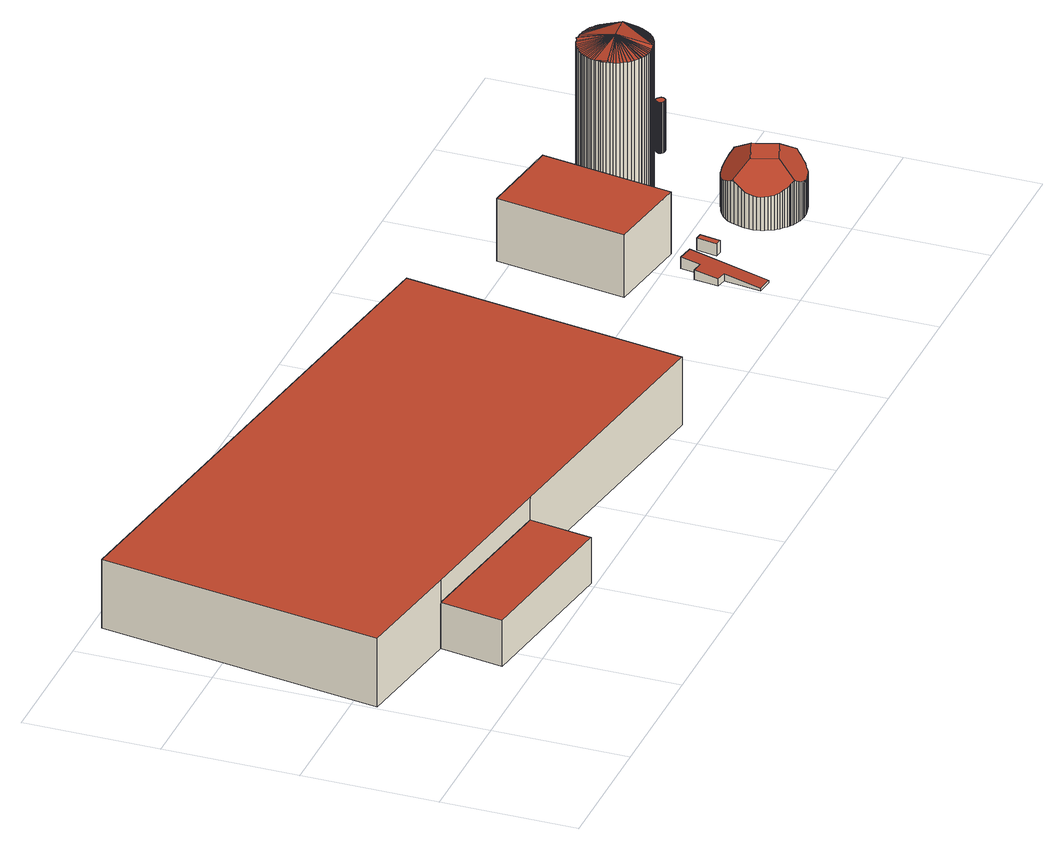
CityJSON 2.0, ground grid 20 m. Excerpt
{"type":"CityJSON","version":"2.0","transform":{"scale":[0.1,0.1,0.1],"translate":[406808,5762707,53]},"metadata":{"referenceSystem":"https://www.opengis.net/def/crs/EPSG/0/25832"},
"CityObjects":{
"building1":{"type":"Building","attributes":{"Gemeindeschluessel":"05515000","Geometrietyp2DReferenz":"3000","function":"31001_2600"},"address":[{"country":"Germany","locality":"Münster","thoroughfareNumber":"52","thoroughfareName":"Zum Heidehof"}],"children":["building1-1","building1-2"]},
"building1-1":{"type":"BuildingPart","attributes":{"roofType":"1000","measuredHeight":7.2},"parents":["building1"],"geometry":[{"type":"Solid","lod":"2","boundaries":[[[[0,1,2,3]],[[4,5,1,0]],[[6,7,5,4]],[[4,0,3,6]],[[1,5,7,2]],[[7,6,3,2]]]],"semantics":{"surfaces":[{"type":"WallSurface"},{"type":"RoofSurface"},{"type":"GroundSurface"},{"type":"ClosureSurface"}],"values":[[0,0,0,1,2,3]]}}]},
"building1-2":{"type":"BuildingPart","attributes":{"roofType":"1000","measuredHeight":10.72},"parents":["building1"],"geometry":[{"type":"Solid","lod":"2","boundaries":[[[[8,9,10,11]],[[12,2,9,8]],[[3,2,12]],[[7,6,13]],[[14,15,7,13]],[[16,17,15,14]],[[11,10,17,16]],[[14,13,12,8,11,16]],[[9,2,7,15,17,10]],[[3,12,13,6]],[[7,2,3,6]]]],"semantics":{"surfaces":[{"type":"WallSurface"},{"type":"RoofSurface"},{"type":"GroundSurface"},{"type":"ClosureSurface"}],"values":[[0,0,0,0,0,0,0,1,2,0,3]]}}]},
"building2":{"type":"Building","attributes":{"Gemeindeschluessel":"05515000","Geometrietyp2DReferenz":"3000","function":"31001_2600","roofType":"2100","measuredHeight":1.75},"geometry":[{"type":"Solid","lod":"2","boundaries":[[[[18,19,20,21]],[[22,23,19,18]],[[24,25,23,22]],[[26,27,25,24]],[[28,29,27,26]],[[30,31,29,28]],[[32,33,31,30]],[[21,20,33,32]],[[30,28,26,24,22,18,21,32]],[[19,23,25,27,29,31,33,20]]]],"semantics":{"surfaces":[{"type":"WallSurface"},{"type":"RoofSurface"},{"type":"GroundSurface"}],"values":[[0,0,0,0,0,0,0,0,1,2]]}}]},
"building3":{"type":"Building","attributes":{"Gemeindeschluessel":"05515000","Geometrietyp2DReferenz":"3000","function":"31001_2600","roofType":"1000","measuredHeight":9.79},"geometry":[{"type":"Solid","lod":"2","boundaries":[[[[34,35,36,37]],[[38,39,35,34]],[[40,41,39,38]],[[37,36,41,40]],[[38,34,37,40]],[[35,39,41,36]]]],"semantics":{"surfaces":[{"type":"WallSurface"},{"type":"RoofSurface"},{"type":"GroundSurface"}],"values":[[0,0,0,0,1,2]]}}]},
"building4":{"type":"Building","attributes":{"Gemeindeschluessel":"05515000","Geometrietyp2DReferenz":"3000","function":"31001_2600","roofType":"1000","measuredHeight":1.92},"geometry":[{"type":"Solid","lod":"2","boundaries":[[[[42,43,44,45]],[[46,47,43,42]],[[48,49,47,46]],[[45,44,49,48]],[[46,42,45,48]],[[43,47,49,44]]]],"semantics":{"surfaces":[{"type":"WallSurface"},{"type":"RoofSurface"},{"type":"GroundSurface"}],"values":[[0,0,0,0,1,2]]}}]},
"building5":{"type":"Building","attributes":{"Gemeindeschluessel":"05515000","Geometrietyp2DReferenz":"3000","function":"51003_1201","roofType":"5000","measuredHeight":26.42},"geometry":[{"type":"Solid","lod":"2","boundaries":[[[[50,51,52,53]],[[54,55,51,50]],[[56,57,55,54]],[[58,59,57,56]],[[60,61,59,58]],[[62,63,61,60]],[[64,65,63,62]],[[66,67,65,64]],[[68,69,67,66]],[[70,71,69,68]],[[72,73,71,70]],[[74,75,73,72]],[[76,77,75,74]],[[78,79,77,76]],[[80,81,79,78]],[[82,83,81,80]],[[84,85,83,82]],[[86,87,85,84]],[[88,89,87,86]],[[90,91,89,88]],[[92,93,91,90]],[[94,95,93,92]],[[96,97,95,94]],[[98,99,97,96]],[[100,101,99,98]],[[102,103,101,100]],[[104,105,103,102]],[[106,107,105,104]],[[108,109,107,106]],[[110,111,109,108]],[[112,113,111,110]],[[114,115,113,112]],[[116,117,115,114]],[[118,119,117,116]],[[120,121,119,118]],[[122,123,121,120]],[[124,125,123,122]],[[126,127,125,124]],[[128,129,127,126]],[[130,131,129,128]],[[132,133,131,130]],[[134,135,133,132]],[[136,137,135,134]],[[138,139,137,136]],[[140,141,139,138]],[[142,143,141,140]],[[144,145,143,142]],[[146,147,145,144]],[[148,149,147,146]],[[150,151,149,148]],[[152,153,151,150]],[[154,155,153,152]],[[156,157,155,154]],[[158,159,157,156]],[[160,161,159,158]],[[162,163,161,160]],[[164,165,163,162]],[[166,167,165,164]],[[168,169,167,166]],[[170,171,169,168]],[[172,173,171,170]],[[174,175,173,172]],[[176,177,175,174]],[[178,179,177,176]],[[180,181,179,178]],[[182,183,181,180]],[[184,185,183,182]],[[186,187,185,184]],[[188,189,187,186]],[[190,191,189,188]],[[192,193,191,190]],[[194,195,193,192]],[[196,197,195,194]],[[198,199,197,196]],[[200,201,199,198]],[[202,203,201,200]],[[204,205,203,202]],[[206,207,205,204]],[[208,209,207,206]],[[210,211,209,208]],[[212,213,211,210]],[[214,215,213,212]],[[216,217,215,214]],[[218,219,217,216]],[[220,221,219,218]],[[53,52,221,220]],[[222,223,110]],[[222,110,108]],[[222,108,106]],[[222,106,104]],[[222,104,102]],[[222,102,100]],[[222,100,98]],[[222,98,96]],[[222,96,94]],[[222,94,92]],[[222,92,90]],[[222,90,88]],[[222,88,86]],[[222,86,84]],[[222,84,82]],[[222,82,80]],[[224,222,80]],[[224,80,78]],[[70,224,78]],[[70,78,76]],[[72,70,76]],[[76,74,72]],[[225,156,154]],[[225,154,152]],[[225,152,150]],[[225,150,148]],[[225,148,146]],[[225,146,144]],[[225,144,142]],[[225,142,140]],[[225,140,138]],[[225,138,136]],[[225,136,134]],[[225,134,132]],[[225,132,130]],[[225,130,128]],[[225,128,126]],[[225,126,124]],[[225,124,122]],[[225,122,120]],[[225,120,118]],[[225,118,116]],[[222,225,116]],[[222,116,114]],[[222,114,112]],[[112,223,222]],[[164,162,160]],[[164,160,158]],[[166,164,158]],[[166,158,225]],[[168,166,225]],[[170,168,225]],[[172,170,225]],[[174,172,225]],[[176,174,225]],[[178,176,225]],[[180,178,225]],[[182,180,225]],[[184,182,225]],[[186,184,225]],[[188,186,225]],[[190,188,225]],[[192,190,225]],[[194,192,225]],[[196,194,225]],[[198,196,225]],[[200,198,225]],[[202,200,225]],[[226,202,225]],[[225,222,226]],[[206,204,226]],[[208,206,226]],[[208,226,222]],[[210,208,222]],[[212,210,222]],[[214,212,222]],[[216,214,222]],[[218,216,222]],[[220,218,222]],[[53,220,222]],[[50,53,222]],[[54,50,222]],[[56,54,222]],[[58,56,222]],[[60,58,222]],[[62,60,222]],[[64,62,222]],[[66,64,222]],[[68,66,222]],[[222,224,68]],[[110,223,112]],[[156,225,158]],[[202,226,204]],[[68,224,70]],[[51,55,57,59,61,63,65,67,69,71,73,75,77,79,81,83,85,87,89,91,93,95,97,99,101,103,105,107,109,111,113,115,117,119,121,123,125,127,129,131,133,135,137,139,141,143,145,147,149,151,153,155,157,159,161,163,165,167,169,171,173,175,177,179,181,183,185,187,189,191,193,195,197,199,201,203,205,207,209,211,213,215,217,219,221,52]]]],"semantics":{"surfaces":[{"type":"WallSurface"},{"type":"RoofSurface"},{"type":"GroundSurface"}],"values":[[0,0,0,0,0,0,0,0,0,0,0,0,0,0,0,0,0,0,0,0,0,0,0,0,0,0,0,0,0,0,0,0,0,0,0,0,0,0,0,0,0,0,0,0,0,0,0,0,0,0,0,0,0,0,0,0,0,0,0,0,0,0,0,0,0,0,0,0,0,0,0,0,0,0,0,0,0,0,0,0,0,0,0,0,0,0,1,1,1,1,1,1,1,1,1,1,1,1,1,1,1,1,1,1,1,1,1,1,1,1,1,1,1,1,1,1,1,1,1,1,1,1,1,1,1,1,1,1,1,1,1,1,1,1,1,1,1,1,1,1,1,1,1,1,1,1,1,1,1,1,1,1,1,1,1,1,1,1,1,1,1,1,1,1,1,1,1,1,1,1,1,1,1,1,1,1,0,0,0,0,2]]}}]},
"building6":{"type":"Building","attributes":{"Gemeindeschluessel":"05515000","Geometrietyp2DReferenz":"3000","function":"51003_1201","roofType":"5000","measuredHeight":9.03},"geometry":[{"type":"Solid","lod":"2","boundaries":[[[[227,228,229,230]],[[231,232,228,227]],[[233,234,232,231]],[[235,236,234,233]],[[237,238,236,235]],[[239,240,238,237]],[[241,242,240,239]],[[243,244,242,241]],[[245,246,244,243]],[[247,248,246,245]],[[249,250,248,247]],[[251,252,250,249]],[[253,254,252,251]],[[255,256,254,253]],[[257,258,256,255]],[[259,260,258,257]],[[261,262,260,259]],[[263,264,262,261]],[[265,266,264,263]],[[267,268,266,265]],[[269,270,268,267]],[[271,272,270,269]],[[273,274,272,271]],[[275,276,274,273]],[[277,278,276,275]],[[279,280,278,277]],[[281,282,280,279]],[[283,284,282,281]],[[285,286,284,283]],[[287,288,286,285]],[[289,290,288,287]],[[291,292,290,289]],[[293,294,292,291]],[[295,296,294,293]],[[297,298,296,295]],[[299,300,298,297]],[[301,302,300,299]],[[303,304,302,301]],[[305,306,304,303]],[[307,308,306,305]],[[309,310,308,307]],[[311,312,310,309]],[[313,314,312,311]],[[315,316,314,313]],[[317,318,316,315]],[[319,320,318,317]],[[321,322,320,319]],[[323,324,322,321]],[[325,326,324,323]],[[327,328,326,325]],[[329,330,328,327]],[[331,332,330,329]],[[333,334,332,331]],[[335,336,334,333]],[[337,338,336,335]],[[339,340,338,337]],[[341,342,340,339]],[[343,344,342,341]],[[345,346,344,343]],[[347,348,346,345]],[[349,350,348,347]],[[351,352,350,349]],[[353,354,352,351]],[[355,356,354,353]],[[357,358,356,355]],[[359,360,358,357]],[[361,362,360,359]],[[363,364,362,361]],[[365,366,364,363]],[[367,368,366,365]],[[369,370,368,367]],[[371,372,370,369]],[[373,374,372,371]],[[375,376,374,373]],[[377,378,376,375]],[[379,380,378,377]],[[381,382,380,379]],[[230,229,382,381]],[[243,241,239,237,235,233,231,227,230,381,379,383,384,385,386,263,261,259,257,255,253,251,249,247,245]],[[299,297,295,293,291,289,287,285,283,281,279,277,275,273,271,269,267,265,386,385,387,301]],[[331,329,327,325,323,321,319,317,315,313,311,309,307,305,303,301,387,388,389,341,339,337,335,333]],[[343,389,388,384,383,377,375,373,371,369,367,365,363,361,359,357,355,353,351,349,347,345]],[[388,387,385,384]],[[377,383,379]],[[263,386,265]],[[341,389,343]],[[228,232,234,236,238,240,242,244,246,248,250,252,254,256,258,260,262,264,266,268,270,272,274,276,278,280,282,284,286,288,290,292,294,296,298,300,302,304,306,308,310,312,314,316,318,320,322,324,326,328,330,332,334,336,338,340,342,344,346,348,350,352,354,356,358,360,362,364,366,368,370,372,374,376,378,380,382,229]]]],"semantics":{"surfaces":[{"type":"WallSurface"},{"type":"RoofSurface"},{"type":"GroundSurface"}],"values":[[0,0,0,0,0,0,0,0,0,0,0,0,0,0,0,0,0,0,0,0,0,0,0,0,0,0,0,0,0,0,0,0,0,0,0,0,0,0,0,0,0,0,0,0,0,0,0,0,0,0,0,0,0,0,0,0,0,0,0,0,0,0,0,0,0,0,0,0,0,0,0,0,0,0,0,0,0,0,1,1,1,1,1,0,0,0,2]]}}]},
"building7":{"type":"Building","attributes":{"Gemeindeschluessel":"05515000","Geometrietyp2DReferenz":"3000","function":"51003_1201","roofType":"1000","measuredHeight":7.97},"geometry":[{"type":"Solid","lod":"2","boundaries":[[[[390,391,392,393]],[[394,395,391,390]],[[396,397,395,394]],[[398,399,397,396]],[[400,401,399,398]],[[402,403,401,400]],[[404,405,403,402]],[[406,407,405,404]],[[408,409,407,406]],[[410,411,409,408]],[[412,413,411,410]],[[414,415,413,412]],[[416,417,415,414]],[[418,419,417,416]],[[420,421,419,418]],[[422,423,421,420]],[[424,425,423,422]],[[426,427,425,424]],[[428,429,427,426]],[[430,431,429,428]],[[432,433,431,430]],[[434,435,433,432]],[[436,437,435,434]],[[438,439,437,436]],[[440,441,439,438]],[[442,443,441,440]],[[444,445,443,442]],[[446,447,445,444]],[[448,449,447,446]],[[393,392,449,448]],[[446,444,442,440,438,436,434,432,430,428,426,424,422,420,418,416,414,412,410,408,406,404,402,400,398,396,394,390,393,448]],[[391,395,397,399,401,403,405,407,409,411,413,415,417,419,421,423,425,427,429,431,433,435,437,439,441,443,445,447,449,392]]]],"semantics":{"surfaces":[{"type":"WallSurface"},{"type":"RoofSurface"},{"type":"GroundSurface"}],"values":[[0,0,0,0,0,0,0,0,0,0,0,0,0,0,0,0,0,0,0,0,0,0,0,0,0,0,0,0,0,0,1,2]]}}]}
},
"vertices":[
[409,7,76],[409,7,4],[424,100,4],[424,100,76],[164,44,76],[164,44,4],[179,138,76],[179,138,4],
[840,36,111],[840,36,4],[905,456,4],[905,456,111],[424,100,111],[179,138,111],[6,165,111],[6,165,4],[71,585,111],[71,585,4],
[1211,113,17],[1211,113,6],[1203,58,6],[1203,58,10],[1195,116,17],[1195,116,6],[1200,152,21],[1200,152,6],[1217,150,21],[1217,150,6],[1221,179,24],[1221,179,6],[1245,175,24],[1245,175,6],[1227,55,10],[1227,55,6],
[1152,418,105],[1152,418,7],[1122,224,7],[1122,224,105],[1280,399,105],[1280,399,7],[1250,204,105],[1250,204,7],
[1272,175,26],[1272,175,7],[1267,145,7],[1267,145,26],[1282,174,26],[1282,174,7],[1277,143,26],[1277,143,7],
[1323,277,257],[1323,277,6],[1327,275,6],[1327,275,257],[1318,281,257],[1318,281,6],[1314,284,257],[1314,284,6],[1310,288,257],[1310,288,6],[1307,293,257],[1307,293,6],[1305,297,257],[1305,297,6],[1302,302,257],[1302,302,6],[1301,306,257],[1301,306,6],[1300,310,257],[1300,310,6],[1299,315,257],[1299,315,6],[1298,319,257],[1298,319,6],[1298,323,257],[1298,323,6],[1299,326,257],[1299,326,6],[1299,330,257],[1299,330,6],[1300,333,257],[1300,333,6],[1300,336,257],[1300,336,6],[1301,339,257],[1301,339,6],[1302,342,257],[1302,342,6],[1304,345,257],[1304,345,6],[1305,348,257],[1305,348,6],[1307,351,257],[1307,351,6],[1309,354,257],[1309,354,6],[1312,357,257],[1312,357,6],[1314,360,257],[1314,360,6],[1318,362,257],[1318,362,6],[1321,365,257],[1321,365,6],[1325,368,257],[1325,368,6],[1330,370,257],[1330,370,6],[1335,372,257],[1335,372,6],[1340,373,257],[1340,373,6],[1345,374,257],[1345,374,6],[1351,374,257],[1351,374,6],[1356,374,257],[1356,374,6],[1361,373,257],[1361,373,6],[1363,373,257],[1363,373,6],[1367,372,257],[1367,372,6],[1370,371,257],[1370,371,6],[1374,369,257],[1374,369,6],[1377,368,257],[1377,368,6],[1380,366,257],[1380,366,6],[1382,364,257],[1382,364,6],[1385,362,257],[1385,362,6],[1387,360,257],[1387,360,6],[1389,358,257],[1389,358,6],[1391,356,257],[1391,356,6],[1393,353,257],[1393,353,6],[1395,350,257],[1395,350,6],[1397,346,257],[1397,346,6],[1399,343,257],[1399,343,6],[1400,341,257],[1400,341,6],[1401,338,257],[1401,338,6],[1402,334,257],[1402,334,6],[1403,330,257],[1403,330,6],[1403,327,257],[1403,327,6],[1404,324,257],[1404,324,6],[1404,320,257],[1404,320,6],[1403,317,257],[1403,317,6],[1403,315,257],[1403,315,6],[1403,311,257],[1403,311,6],[1402,308,257],[1402,308,6],[1401,305,257],[1401,305,6],[1400,301,257],[1400,301,6],[1398,298,257],[1398,298,6],[1396,295,257],[1396,295,6],[1395,293,257],[1395,293,6],[1393,290,257],[1393,290,6],[1390,286,257],[1390,286,6],[1387,283,257],[1387,283,6],[1384,280,257],[1384,280,6],[1380,278,257],[1380,278,6],[1377,276,257],[1377,276,6],[1374,274,257],[1374,274,6],[1371,273,257],[1371,273,6],[1368,272,257],[1368,272,6],[1365,271,257],[1365,271,6],[1363,270,257],[1363,270,6],[1359,270,257],[1359,270,6],[1356,269,257],[1356,269,6],[1353,269,257],[1353,269,6],[1349,269,257],[1349,269,6],[1345,269,257],[1345,269,6],[1341,270,257],[1341,270,6],[1337,271,257],[1337,271,6],[1332,272,257],[1332,272,6],[1328,274,257],[1328,274,6],[1352,321,271],[1342,374,260],[1299,313,260],[1403,330,260],[1360,270,260],
[1376,80,69],[1376,80,6],[1377,80,6],[1377,80,70],[1373,82,67],[1373,82,6],[1370,85,66],[1370,85,6],[1368,87,64],[1368,87,6],[1365,90,62],[1365,90,6],[1363,93,61],[1363,93,6],[1360,96,60],[1360,96,6],[1358,100,59],[1358,100,6],[1356,104,58],[1356,104,6],[1354,108,58],[1354,108,6],[1352,113,58],[1352,113,6],[1351,118,58],[1351,118,6],[1350,123,59],[1350,123,6],[1350,129,60],[1350,129,6],[1350,135,62],[1350,135,6],[1351,140,65],[1351,140,6],[1353,146,68],[1353,146,6],[1355,152,72],[1355,152,6],[1357,158,72],[1357,158,6],[1360,163,69],[1360,163,6],[1364,168,66],[1364,168,6],[1368,172,63],[1368,172,6],[1373,176,61],[1373,176,6],[1378,179,60],[1378,179,6],[1383,182,59],[1383,182,6],[1388,184,58],[1388,184,6],[1393,186,58],[1393,186,6],[1398,187,59],[1398,187,6],[1403,188,60],[1403,188,6],[1408,188,61],[1408,188,6],[1413,188,63],[1413,188,6],[1418,188,64],[1418,188,6],[1422,187,66],[1422,187,6],[1426,186,68],[1426,186,6],[1429,185,70],[1429,185,6],[1433,183,73],[1433,183,6],[1436,182,75],[1436,182,6],[1439,180,73],[1439,180,6],[1442,179,71],[1442,179,6],[1444,177,69],[1444,177,6],[1447,175,68],[1447,175,6],[1449,173,66],[1449,173,6],[1452,170,64],[1452,170,6],[1455,167,63],[1455,167,6],[1457,164,62],[1457,164,6],[1460,160,61],[1460,160,6],[1462,156,60],[1462,156,6],[1464,152,60],[1464,152,6],[1465,148,59],[1465,148,6],[1467,143,60],[1467,143,6],[1468,137,60],[1468,137,6],[1468,132,61],[1468,132,6],[1468,126,63],[1468,126,6],[1468,121,65],[1468,121,6],[1467,115,68],[1467,115,6],[1465,109,71],[1465,109,6],[1462,103,74],[1462,103,6],[1459,98,72],[1459,98,6],[1456,93,69],[1456,93,6],[1452,88,65],[1452,88,6],[1448,84,63],[1448,84,6],[1443,81,61],[1443,81,6],[1438,77,60],[1438,77,6],[1433,75,59],[1433,75,6],[1427,73,58],[1427,73,6],[1422,72,59],[1422,72,6],[1417,71,59],[1417,71,6],[1412,70,60],[1412,70,6],[1407,70,62],[1407,70,6],[1403,70,63],[1403,70,6],[1399,71,65],[1399,71,6],[1394,72,67],[1394,72,6],[1391,73,69],[1391,73,6],[1387,74,71],[1387,74,6],[1384,76,74],[1384,76,6],[1381,77,73],[1381,77,6],[1378,79,71],[1378,79,6],[1383,76,74],[1396,103,95],[1384,140,95],[1356,155,74],[1421,152,96],[1433,116,96],[1462,102,75],
[1497,308,85],[1497,308,5],[1498,307,5],[1498,307,85],[1496,309,85],[1496,309,5],[1496,310,85],[1496,310,5],[1495,311,85],[1495,311,5],[1495,312,85],[1495,312,5],[1495,314,85],[1495,314,5],[1496,315,85],[1496,315,5],[1497,317,85],[1497,317,5],[1499,318,85],[1499,318,5],[1501,319,85],[1501,319,5],[1502,319,85],[1502,319,5],[1503,319,85],[1503,319,5],[1504,318,85],[1504,318,5],[1505,318,85],[1505,318,5],[1506,317,85],[1506,317,5],[1507,316,85],[1507,316,5],[1508,315,85],[1508,315,5],[1508,314,85],[1508,314,5],[1509,314,85],[1509,314,5],[1509,312,85],[1509,312,5],[1509,311,85],[1509,311,5],[1508,310,85],[1508,310,5],[1508,309,85],[1508,309,5],[1507,308,85],[1507,308,5],[1506,307,85],[1506,307,5],[1505,306,85],[1505,306,5],[1503,306,85],[1503,306,5],[1501,306,85],[1501,306,5],[1500,306,85],[1500,306,5]
]}
